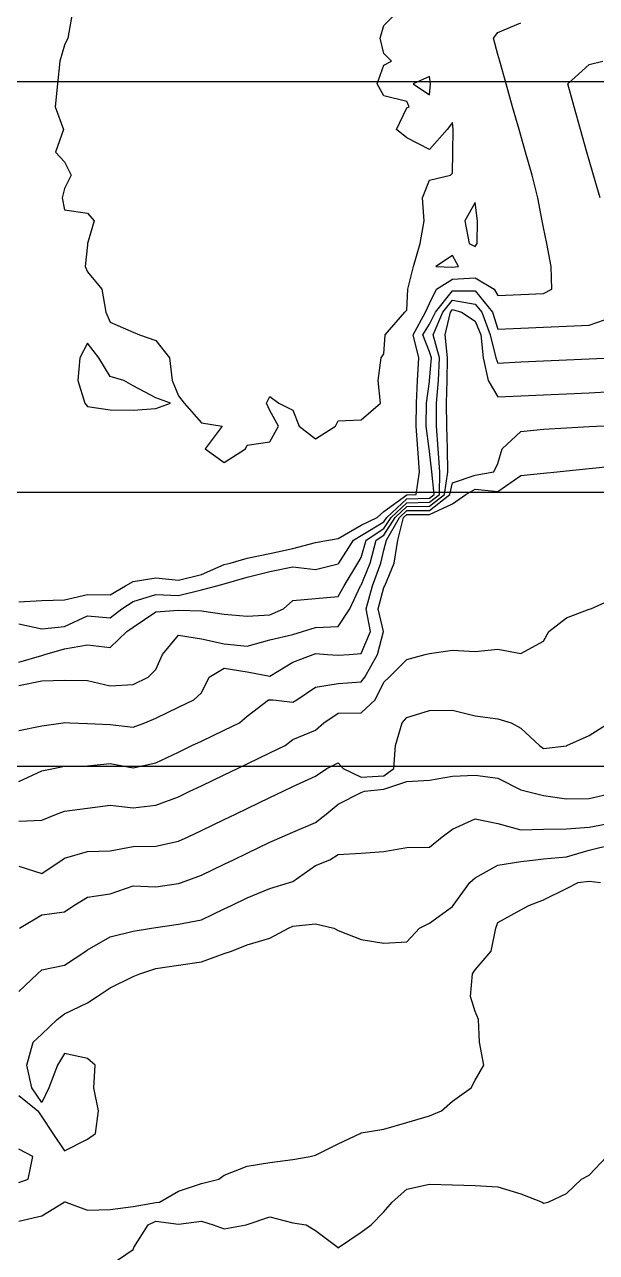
# Model space of a CAD drawing. Header units: metres. Extents: x 2681030 to 2681330, y 1246000 to 1246290.
# Drawn here: x 2681160.87 to 2681173.41, y 1246111.65 to 1246138.55 of the extents above; entities that cross this region are included whole.
import ezdxf

# ---------------------------------------------------------------- set-up
doc = ezdxf.new("R2010")
doc.units = ezdxf.units.M
for name, color, linetype in [('BASIS_HOEHENLINIEN', 8, 'Continuous'), ('EIN_BAUFELD', 4, 'Continuous'), ('EIN_FIRST', 1, 'Continuous'), ('EIN_VOL_A', 1, 'Continuous')]:
    doc.layers.add(name, color=color, linetype=linetype)

msp = doc.modelspace()

# ---------------------------------------------------------------- linework, layer by layer
at = {"layer": 'BASIS_HOEHENLINIEN'}
for points in [[(2681160.75, 1246125.898, 0), (2681161.25, 1246125.927, 0), (2681161.75, 1246125.946, 0), (2681162.25, 1246126.061, 0), (2681162.75, 1246126.055, 0), (2681163.088, 1246126.25, 0), (2681163.25, 1246126.345, 0), (2681163.75, 1246126.426, 0), (2681164.25, 1246126.374, 0), (2681164.75, 1246126.501, 0), (2681165.25, 1246126.715, 0), (2681165.377, 1246126.75, 0), (2681165.75, 1246126.854, 0), (2681166.25, 1246126.961, 0), (2681166.75, 1246127.071, 0), (2681167.25, 1246127.203, 0), (2681167.538, 1246127.25, 0), (2681167.75, 1246127.29, 0), (2681168.25, 1246127.58, 0), (2681168.601, 1246127.75, 0), (2681168.75, 1246127.881, 0), (2681169.25, 1246128.243, 0), (2681169.455, 1246128.25, 0), (2681169.531, 1246128.75, 0), (2681169.494, 1246129.25, 0), (2681169.459, 1246129.75, 0), (2681169.46, 1246130.25, 0), (2681169.488, 1246130.75, 0), (2681169.514, 1246131.25, 0), (2681169.393, 1246131.75, 0), (2681169.662, 1246132.25, 0), (2681169.75, 1246132.435, 0), (2681169.903, 1246132.75, 0), (2681170.25, 1246132.97, 0), (2681170.75, 1246133.002, 0), (2681171.163, 1246132.75, 0), (2681171.25, 1246132.614, 0), (2681171.75, 1246132.636, 0), (2681172.25, 1246132.659, 0), (2681172.433, 1246132.75, 0), (2681172.417, 1246133.25, 0), (2681172.319, 1246133.75, 0), (2681172.25, 1246134.102, 0), (2681172.221, 1246134.25, 0), (2681172.123, 1246134.75, 0), (2681172.002, 1246135.25, 0), (2681171.856, 1246135.75, 0), (2681171.75, 1246136.116, 0), (2681171.711, 1246136.25, 0), (2681171.569, 1246136.75, 0), (2681171.429, 1246137.25, 0), (2681171.289, 1246137.75, 0), (2681171.25, 1246137.891, 0), (2681171.15, 1246138.25, 0), (2681171.25, 1246138.375, 0), (2681171.75, 1246138.587, 0)], [(2681161.912, 1246138.75, 0), (2681161.822, 1246138.25, 0), (2681161.75, 1246138.096, 0), (2681161.648, 1246137.75, 0), (2681161.594, 1246137.25, 0), (2681161.544, 1246136.75, 0), (2681161.729, 1246136.25, 0), (2681161.552, 1246135.75, 0), (2681161.75, 1246135.541, 0), (2681161.895, 1246135.25, 0), (2681161.75, 1246134.955, 0), (2681161.698, 1246134.75, 0), (2681161.75, 1246134.493, 0), (2681162.25, 1246134.414, 0), (2681162.399, 1246134.25, 0), (2681162.252, 1246133.75, 0), (2681162.25, 1246133.726, 0), (2681162.199, 1246133.25, 0), (2681162.25, 1246133.128, 0), (2681162.568, 1246132.75, 0), (2681162.657, 1246132.25, 0), (2681162.75, 1246132.03, 0), (2681163.25, 1246131.81, 0), (2681163.395, 1246131.75, 0), (2681163.75, 1246131.624, 0), (2681164.05, 1246131.25, 0), (2681164.11, 1246130.75, 0), (2681164.25, 1246130.413, 0), (2681164.373, 1246130.25, 0), (2681164.75, 1246129.821, 0), (2681165.203, 1246129.75, 0), (2681164.834, 1246129.25, 0), (2681165.25, 1246128.95, 0)], [(2681165.25, 1246128.95, 0), (2681165.718, 1246129.25, 0), (2681165.75, 1246129.331, 0), (2681166.25, 1246129.405, 0), (2681166.436, 1246129.75, 0), (2681166.25, 1246130.095, 0), (2681166.178, 1246130.25, 0), (2681166.25, 1246130.4, 0), (2681166.444, 1246130.25, 0), (2681166.75, 1246130.102, 0), (2681166.894, 1246129.75, 0), (2681167.25, 1246129.469, 0), (2681167.691, 1246129.75, 0), (2681167.75, 1246129.864, 0), (2681168.25, 1246129.89, 0), (2681168.673, 1246130.25, 0), (2681168.624, 1246130.75, 0), (2681168.692, 1246131.25, 0), (2681168.75, 1246131.337, 0), (2681168.778, 1246131.75, 0), (2681169.208, 1246132.25, 0), (2681169.25, 1246132.293, 0), (2681169.271, 1246132.75, 0), (2681169.397, 1246133.25, 0), (2681169.545, 1246133.75, 0), (2681169.634, 1246134.25, 0), (2681169.592, 1246134.75, 0), (2681169.75, 1246135.137, 0), (2681170.212, 1246135.25, 0), (2681170.25, 1246135.293, 0), (2681170.259, 1246135.75, 0), (2681170.266, 1246136.25, 0), (2681170.25, 1246136.404, 0), (2681170.137, 1246136.25, 0), (2681169.75, 1246135.81, 0), (2681169.25, 1246136.07, 0), (2681169.027, 1246136.25, 0), (2681169.25, 1246136.725, 0), (2681169.3, 1246136.75, 0), (2681169.25, 1246136.864, 0), (2681168.75, 1246136.987, 0), (2681168.603, 1246137.25, 0), (2681168.75, 1246137.662, 0), (2681168.915, 1246137.75, 0), (2681168.75, 1246137.915, 0), (2681168.67, 1246138.25, 0), (2681168.75, 1246138.531, 0), (2681168.969, 1246138.75, 0)], [(2681173.491, 1246134.75, 0), (2681173.346, 1246135.25, 0), (2681173.25, 1246135.581, 0), (2681173.201, 1246135.75, 0), (2681173.06, 1246136.25, 0), (2681172.92, 1246136.75, 0), (2681172.782, 1246137.25, 0), (2681173.25, 1246137.676, 0), (2681173.551, 1246137.75, 0)], [(2681169.75, 1246137.006, 0), (2681169.77, 1246137.25, 0), (2681169.75, 1246137.408, 0), (2681169.39, 1246137.25, 0), (2681169.75, 1246137.006, 0)], [(2681170.75, 1246133.686, 0), (2681170.791, 1246133.75, 0), (2681170.804, 1246134.25, 0), (2681170.75, 1246134.647, 0), (2681170.522, 1246134.25, 0), (2681170.616, 1246133.75, 0), (2681170.75, 1246133.686, 0)], [(2681170.25, 1246133.236, 0), (2681170.385, 1246133.25, 0), (2681170.25, 1246133.489, 0), (2681169.885, 1246133.25, 0), (2681170.25, 1246133.236, 0)], [(2681160.75, 1246125.415, 0), (2681161.25, 1246125.312, 0), (2681161.75, 1246125.36, 0), (2681162.25, 1246125.593, 0), (2681162.75, 1246125.552, 0), (2681163.004, 1246125.75, 0), (2681163.25, 1246125.905, 0), (2681163.75, 1246126.063, 0), (2681164.25, 1246126.037, 0), (2681164.75, 1246126.16, 0), (2681165.088, 1246126.25, 0), (2681165.25, 1246126.292, 0), (2681165.75, 1246126.443, 0), (2681166.25, 1246126.562, 0), (2681166.75, 1246126.665, 0), (2681167.25, 1246126.611, 0), (2681167.75, 1246126.731, 0), (2681167.761, 1246126.75, 0), (2681168.081, 1246127.25, 0), (2681168.25, 1246127.357, 0), (2681168.75, 1246127.652, 0), (2681168.812, 1246127.75, 0), (2681169.25, 1246128.157, 0), (2681169.75, 1246128.172, 0), (2681169.852, 1246128.25, 0), (2681169.798, 1246128.75, 0), (2681169.75, 1246129.198, 0), (2681169.742, 1246129.25, 0), (2681169.675, 1246129.75, 0), (2681169.68, 1246130.25, 0), (2681169.75, 1246130.731, 0), (2681169.752, 1246130.75, 0), (2681169.791, 1246131.25, 0), (2681169.75, 1246131.376, 0), (2681169.604, 1246131.75, 0), (2681169.75, 1246131.985, 0), (2681169.879, 1246132.25, 0), (2681170.25, 1246132.715, 0), (2681170.75, 1246132.713, 0), (2681171.13, 1246132.25, 0), (2681171.25, 1246131.874, 0), (2681171.75, 1246131.896, 0), (2681172.25, 1246131.919, 0), (2681172.75, 1246131.941, 0), (2681173.25, 1246131.964, 0), (2681173.75, 1246132.137, 0)], [(2681160.75, 1246124.577, 0), (2681161.25, 1246124.728, 0), (2681161.314, 1246124.75, 0), (2681161.75, 1246124.874, 0), (2681162.25, 1246124.959, 0), (2681162.75, 1246124.903, 0), (2681163.116, 1246125.25, 0), (2681163.25, 1246125.349, 0), (2681163.75, 1246125.683, 0), (2681164.25, 1246125.72, 0), (2681164.75, 1246125.704, 0), (2681165.25, 1246125.629, 0), (2681165.75, 1246125.583, 0), (2681166.25, 1246125.617, 0), (2681166.549, 1246125.75, 0), (2681166.75, 1246125.927, 0), (2681167.25, 1246125.972, 0), (2681167.75, 1246126.02, 0), (2681167.876, 1246126.25, 0), (2681168.178, 1246126.75, 0), (2681168.25, 1246126.874, 0), (2681168.363, 1246127.25, 0), (2681168.75, 1246127.507, 0), (2681168.905, 1246127.75, 0), (2681169.25, 1246128.071, 0), (2681169.75, 1246128.083, 0), (2681169.966, 1246128.25, 0), (2681169.975, 1246128.75, 0), (2681169.942, 1246129.25, 0), (2681169.899, 1246129.75, 0), (2681169.901, 1246130.25, 0), (2681169.944, 1246130.75, 0), (2681169.968, 1246131.25, 0), (2681169.83, 1246131.75, 0), (2681170.043, 1246132.25, 0), (2681170.25, 1246132.51, 0), (2681170.75, 1246132.424, 0), (2681170.893, 1246132.25, 0), (2681171.079, 1246131.75, 0), (2681171.206, 1246131.25, 0), (2681171.25, 1246131.133, 0), (2681171.75, 1246131.156, 0), (2681172.25, 1246131.178, 0), (2681172.75, 1246131.201, 0), (2681173.25, 1246131.223, 0), (2681173.75, 1246131.246, 0)], [(2681160.75, 1246124.07, 0), (2681161.25, 1246124.167, 0), (2681161.75, 1246124.183, 0), (2681162.25, 1246124.178, 0), (2681162.75, 1246124.062, 0), (2681163.25, 1246124.089, 0), (2681163.585, 1246124.25, 0), (2681163.75, 1246124.42, 0), (2681163.898, 1246124.75, 0), (2681164.25, 1246125.167, 0), (2681164.75, 1246125.092, 0), (2681165.25, 1246124.982, 0), (2681165.75, 1246124.93, 0), (2681166.25, 1246125.066, 0), (2681166.75, 1246125.185, 0), (2681166.968, 1246125.25, 0), (2681167.25, 1246125.337, 0), (2681167.75, 1246125.362, 0), (2681168.001, 1246125.75, 0), (2681168.239, 1246126.25, 0), (2681168.25, 1246126.268, 0), (2681168.445, 1246126.75, 0), (2681168.581, 1246127.25, 0), (2681168.75, 1246127.362, 0), (2681168.997, 1246127.75, 0), (2681169.25, 1246127.986, 0), (2681169.75, 1246127.994, 0), (2681170.081, 1246128.25, 0), (2681170.152, 1246128.75, 0), (2681170.14, 1246129.25, 0), (2681170.125, 1246129.75, 0), (2681170.124, 1246130.25, 0), (2681170.136, 1246130.75, 0), (2681170.145, 1246131.25, 0), (2681170.092, 1246131.75, 0), (2681170.206, 1246132.25, 0), (2681170.25, 1246132.304, 0), (2681170.45, 1246132.25, 0), (2681170.75, 1246132.052, 0), (2681170.874, 1246131.75, 0), (2681170.923, 1246131.25, 0), (2681171.033, 1246130.75, 0), (2681171.25, 1246130.393, 0), (2681171.75, 1246130.416, 0), (2681172.25, 1246130.438, 0), (2681172.75, 1246130.461, 0), (2681173.25, 1246130.483, 0), (2681173.75, 1246130.506, 0)], [(2681163.75, 1246130.14, 0), (2681164.068, 1246130.25, 0), (2681163.75, 1246130.374, 0), (2681163.25, 1246130.63, 0), (2681163.046, 1246130.75, 0), (2681162.75, 1246130.841, 0), (2681162.5, 1246131.25, 0), (2681162.25, 1246131.567, 0), (2681162.081, 1246131.25, 0), (2681162.043, 1246130.75, 0), (2681162.194, 1246130.25, 0), (2681162.25, 1246130.18, 0), (2681162.75, 1246130.11, 0), (2681163.25, 1246130.097, 0), (2681163.75, 1246130.14, 0)], [(2681160.75, 1246123.079, 0), (2681161.25, 1246123.183, 0), (2681161.722, 1246123.25, 0), (2681161.75, 1246123.254, 0), (2681161.864, 1246123.25, 0), (2681162.25, 1246123.237, 0), (2681162.75, 1246123.212, 0), (2681163.25, 1246123.155, 0), (2681163.505, 1246123.25, 0), (2681163.75, 1246123.35, 0), (2681164.25, 1246123.59, 0), (2681164.584, 1246123.75, 0), (2681164.75, 1246123.905, 0), (2681164.921, 1246124.25, 0), (2681165.25, 1246124.446, 0), (2681165.75, 1246124.369, 0), (2681166.25, 1246124.27, 0), (2681166.75, 1246124.579, 0), (2681167.199, 1246124.75, 0), (2681167.25, 1246124.765, 0), (2681167.512, 1246124.75, 0), (2681167.75, 1246124.735, 0), (2681167.985, 1246124.75, 0), (2681168.25, 1246124.768, 0), (2681168.453, 1246125.25, 0), (2681168.36, 1246125.75, 0), (2681168.5, 1246126.25, 0), (2681168.681, 1246126.75, 0), (2681168.75, 1246127.033, 0), (2681168.806, 1246127.25, 0), (2681169.089, 1246127.75, 0), (2681169.25, 1246127.9, 0), (2681169.75, 1246127.905, 0), (2681170.196, 1246128.25, 0), (2681170.25, 1246128.506, 0), (2681170.75, 1246128.677, 0), (2681171.158, 1246128.75, 0), (2681171.25, 1246128.935, 0), (2681171.343, 1246129.25, 0), (2681171.75, 1246129.631, 0), (2681172.25, 1246129.681, 0), (2681172.75, 1246129.713, 0), (2681173.25, 1246129.742, 0), (2681173.407, 1246129.75, 0), (2681173.75, 1246129.765, 0)], [(2681160.75, 1246121.967, 0), (2681161.25, 1246122.2, 0), (2681161.509, 1246122.25, 0), (2681161.75, 1246122.297, 0), (2681162.25, 1246122.308, 0), (2681162.75, 1246122.362, 0), (2681163.25, 1246122.262, 0), (2681163.75, 1246122.37, 0), (2681164.25, 1246122.61, 0), (2681164.541, 1246122.75, 0), (2681164.75, 1246122.85, 0), (2681165.25, 1246123.09, 0), (2681165.584, 1246123.25, 0), (2681165.75, 1246123.392, 0), (2681166.22, 1246123.75, 0), (2681166.25, 1246123.757, 0), (2681166.315, 1246123.75, 0), (2681166.75, 1246123.699, 0), (2681166.842, 1246123.75, 0), (2681167.25, 1246124.032, 0), (2681167.75, 1246124.11, 0), (2681168.25, 1246124.15, 0), (2681168.33, 1246124.25, 0), (2681168.609, 1246124.75, 0), (2681168.74, 1246125.25, 0), (2681168.626, 1246125.75, 0), (2681168.75, 1246126.218, 0), (2681168.767, 1246126.25, 0), (2681168.973, 1246126.75, 0), (2681169.056, 1246127.25, 0), (2681169.181, 1246127.75, 0), (2681169.25, 1246127.814, 0), (2681169.75, 1246127.816, 0), (2681170.25, 1246128.048, 0), (2681170.542, 1246128.25, 0), (2681170.75, 1246128.367, 0), (2681171.25, 1246128.321, 0), (2681171.75, 1246128.67, 0), (2681172.25, 1246128.72, 0), (2681172.545, 1246128.75, 0), (2681172.75, 1246128.771, 0), (2681173.25, 1246128.821, 0), (2681173.75, 1246128.871, 0)], [(2681160.75, 1246121.098, 0), (2681161.25, 1246121.117, 0), (2681161.569, 1246121.25, 0), (2681161.75, 1246121.313, 0), (2681162.25, 1246121.378, 0), (2681162.75, 1246121.443, 0), (2681163.25, 1246121.388, 0), (2681163.75, 1246121.442, 0), (2681164.25, 1246121.631, 0), (2681164.498, 1246121.75, 0), (2681164.75, 1246121.871, 0), (2681165.25, 1246122.111, 0), (2681165.541, 1246122.25, 0), (2681165.75, 1246122.35, 0), (2681166.25, 1246122.59, 0), (2681166.583, 1246122.75, 0), (2681166.75, 1246122.881, 0), (2681167.25, 1246123.086, 0), (2681167.431, 1246123.25, 0), (2681167.75, 1246123.458, 0), (2681168.25, 1246123.468, 0), (2681168.559, 1246123.75, 0), (2681168.75, 1246124.143, 0), (2681168.862, 1246124.25, 0), (2681169.25, 1246124.636, 0), (2681169.657, 1246124.75, 0), (2681169.75, 1246124.768, 0), (2681170.25, 1246124.841, 0), (2681170.75, 1246124.81, 0), (2681171.25, 1246124.867, 0), (2681171.75, 1246124.765, 0), (2681172.25, 1246125.036, 0), (2681172.363, 1246125.25, 0), (2681172.75, 1246125.547, 0), (2681173.25, 1246125.737, 0), (2681173.285, 1246125.75, 0), (2681173.75, 1246125.958, 0)], [(2681160.75, 1246120.111, 0), (2681161.25, 1246119.951, 0), (2681161.695, 1246120.25, 0), (2681161.75, 1246120.285, 0), (2681162.25, 1246120.427, 0), (2681162.75, 1246120.448, 0), (2681163.25, 1246120.538, 0), (2681163.75, 1246120.549, 0), (2681164.25, 1246120.653, 0), (2681164.455, 1246120.75, 0), (2681164.75, 1246120.891, 0), (2681165.25, 1246121.131, 0), (2681165.498, 1246121.25, 0), (2681165.75, 1246121.371, 0), (2681166.25, 1246121.611, 0), (2681166.54, 1246121.75, 0), (2681166.75, 1246121.851, 0), (2681167.25, 1246122.082, 0), (2681167.499, 1246122.25, 0), (2681167.75, 1246122.375, 0), (2681167.859, 1246122.25, 0), (2681168.25, 1246122.062, 0), (2681168.75, 1246122.09, 0), (2681168.967, 1246122.25, 0), (2681169.001, 1246122.75, 0), (2681169.152, 1246123.25, 0), (2681169.25, 1246123.369, 0), (2681169.75, 1246123.521, 0), (2681170.25, 1246123.53, 0), (2681170.75, 1246123.406, 0), (2681171.25, 1246123.338, 0), (2681171.541, 1246123.25, 0), (2681171.75, 1246123.136, 0), (2681172.16, 1246122.75, 0), (2681172.25, 1246122.685, 0), (2681172.75, 1246122.746, 0), (2681172.757, 1246122.75, 0), (2681173.25, 1246122.971, 0), (2681173.684, 1246123.25, 0)], [(2681160.758, 1246118.75, 0), (2681161.25, 1246119.039, 0), (2681161.75, 1246119.108, 0), (2681161.953, 1246119.25, 0), (2681162.25, 1246119.431, 0), (2681162.75, 1246119.503, 0), (2681163.25, 1246119.678, 0), (2681163.75, 1246119.656, 0), (2681164.25, 1246119.728, 0), (2681164.314, 1246119.75, 0), (2681164.75, 1246119.912, 0), (2681165.25, 1246120.152, 0), (2681165.455, 1246120.25, 0), (2681165.75, 1246120.392, 0), (2681166.25, 1246120.632, 0), (2681166.522, 1246120.75, 0), (2681166.75, 1246120.854, 0), (2681167.25, 1246121.068, 0), (2681167.48, 1246121.25, 0), (2681167.75, 1246121.464, 0), (2681168.25, 1246121.721, 0), (2681168.327, 1246121.75, 0), (2681168.75, 1246121.793, 0), (2681169.25, 1246121.963, 0), (2681169.75, 1246121.996, 0), (2681170.25, 1246122.078, 0), (2681170.75, 1246122.102, 0), (2681171.25, 1246122.036, 0), (2681171.75, 1246121.785, 0), (2681171.868, 1246121.75, 0), (2681172.25, 1246121.656, 0), (2681172.75, 1246121.582, 0), (2681173.25, 1246121.595, 0), (2681173.75, 1246121.706, 0)], [(2681160.75, 1246117.36, 0), (2681161.157, 1246117.75, 0), (2681161.25, 1246117.839, 0), (2681161.75, 1246117.941, 0), (2681162.215, 1246118.25, 0), (2681162.25, 1246118.274, 0), (2681162.75, 1246118.557, 0), (2681163.25, 1246118.688, 0), (2681163.654, 1246118.75, 0), (2681163.75, 1246118.763, 0), (2681164.25, 1246118.835, 0), (2681164.75, 1246118.933, 0), (2681165.25, 1246119.172, 0), (2681165.412, 1246119.25, 0), (2681165.75, 1246119.412, 0), (2681166.25, 1246119.623, 0), (2681166.68, 1246119.75, 0), (2681166.75, 1246119.771, 0), (2681167.25, 1246120.126, 0), (2681167.563, 1246120.25, 0), (2681167.75, 1246120.365, 0), (2681168.25, 1246120.391, 0), (2681168.75, 1246120.431, 0), (2681169.25, 1246120.517, 0), (2681169.75, 1246120.525, 0), (2681170.023, 1246120.75, 0), (2681170.25, 1246120.917, 0), (2681170.75, 1246121.149, 0), (2681171.25, 1246121.043, 0), (2681171.75, 1246120.905, 0), (2681172.25, 1246120.916, 0), (2681172.75, 1246120.927, 0), (2681173.25, 1246120.964, 0), (2681173.75, 1246121.056, 0)], [(2681160.75, 1246115.087, 0), (2681161.16, 1246114.75, 0), (2681161.25, 1246114.617, 0), (2681161.493, 1246114.25, 0), (2681161.75, 1246113.868, 0), (2681162.25, 1246114.125, 0), (2681162.424, 1246114.25, 0), (2681162.49, 1246114.75, 0), (2681162.394, 1246115.25, 0), (2681162.421, 1246115.75, 0), (2681162.25, 1246115.896, 0), (2681161.75, 1246116.001, 0), (2681161.592, 1246115.75, 0), (2681161.407, 1246115.25, 0), (2681161.25, 1246114.934, 0), (2681161.032, 1246115.25, 0), (2681160.923, 1246115.75, 0), (2681161.06, 1246116.25, 0), (2681161.25, 1246116.431, 0), (2681161.586, 1246116.75, 0), (2681161.75, 1246116.872, 0), (2681162.25, 1246117.114, 0), (2681162.467, 1246117.25, 0), (2681162.75, 1246117.446, 0), (2681163.25, 1246117.694, 0), (2681163.398, 1246117.75, 0), (2681163.75, 1246117.87, 0), (2681164.25, 1246117.943, 0), (2681164.75, 1246118.015, 0), (2681165.25, 1246118.192, 0), (2681165.41, 1246118.25, 0), (2681165.75, 1246118.385, 0), (2681166.25, 1246118.532, 0), (2681166.658, 1246118.75, 0), (2681166.75, 1246118.792, 0), (2681167.25, 1246118.848, 0), (2681167.649, 1246118.75, 0), (2681167.75, 1246118.697, 0), (2681168.25, 1246118.504, 0), (2681168.75, 1246118.421, 0), (2681169.25, 1246118.451, 0), (2681169.533, 1246118.75, 0), (2681169.75, 1246118.859, 0), (2681170.25, 1246119.226, 0), (2681170.266, 1246119.25, 0), (2681170.634, 1246119.75, 0), (2681170.75, 1246119.855, 0), (2681171.25, 1246120.13, 0), (2681171.75, 1246120.211, 0), (2681172.074, 1246120.25, 0), (2681172.25, 1246120.271, 0), (2681172.75, 1246120.314, 0), (2681173.25, 1246120.458, 0), (2681173.75, 1246120.58, 0)], [(2681160.75, 1246112.331, 0), (2681161.25, 1246112.446, 0), (2681161.738, 1246112.75, 0), (2681161.75, 1246112.758, 0), (2681161.776, 1246112.75, 0), (2681162.25, 1246112.568, 0), (2681162.75, 1246112.584, 0), (2681163.25, 1246112.652, 0), (2681163.75, 1246112.738, 0), (2681163.827, 1246112.75, 0), (2681164.25, 1246112.988, 0), (2681164.75, 1246113.153, 0), (2681165.134, 1246113.25, 0), (2681165.25, 1246113.339, 0), (2681165.75, 1246113.536, 0), (2681166.25, 1246113.615, 0), (2681166.75, 1246113.681, 0), (2681167.134, 1246113.75, 0), (2681167.25, 1246113.776, 0), (2681167.75, 1246114.028, 0), (2681168.23, 1246114.25, 0), (2681168.25, 1246114.263, 0), (2681168.75, 1246114.348, 0), (2681169.25, 1246114.494, 0), (2681169.75, 1246114.637, 0), (2681170.015, 1246114.75, 0), (2681170.25, 1246114.959, 0), (2681170.662, 1246115.25, 0), (2681170.75, 1246115.417, 0), (2681170.943, 1246115.75, 0), (2681170.845, 1246116.25, 0), (2681170.826, 1246116.75, 0), (2681170.75, 1246116.928, 0), (2681170.648, 1246117.25, 0), (2681170.694, 1246117.75, 0), (2681170.75, 1246117.84, 0), (2681171.101, 1246118.25, 0), (2681171.203, 1246118.75, 0), (2681171.25, 1246118.872, 0), (2681171.75, 1246119.15, 0), (2681171.926, 1246119.25, 0), (2681172.25, 1246119.368, 0), (2681172.75, 1246119.622, 0), (2681173.011, 1246119.75, 0), (2681173.25, 1246119.777, 0), (2681173.5, 1246119.75, 0)], [(2681160.75, 1246113.176, 0), (2681160.952, 1246113.25, 0), (2681161.05, 1246113.75, 0), (2681160.75, 1246113.907, 0)], [(2681162.75, 1246111.365, 0), (2681163.25, 1246111.713, 0), (2681163.271, 1246111.75, 0), (2681163.582, 1246112.25, 0), (2681163.75, 1246112.327, 0), (2681164.25, 1246112.267, 0), (2681164.75, 1246112.328, 0), (2681165.008, 1246112.25, 0), (2681165.25, 1246112.166, 0), (2681165.732, 1246112.25, 0), (2681165.75, 1246112.255, 0), (2681166.25, 1246112.425, 0), (2681166.75, 1246112.295, 0), (2681167.047, 1246112.25, 0), (2681167.25, 1246112.125, 0), (2681167.744, 1246111.75, 0), (2681167.75, 1246111.742, 0), (2681167.751, 1246111.75, 0), (2681168.25, 1246112.088, 0), (2681168.47, 1246112.25, 0), (2681168.75, 1246112.535, 0), (2681168.931, 1246112.75, 0), (2681169.25, 1246113.029, 0), (2681169.75, 1246113.138, 0), (2681170.25, 1246113.125, 0), (2681170.75, 1246113.113, 0), (2681171.25, 1246113.085, 0), (2681171.75, 1246112.931, 0), (2681172.215, 1246112.75, 0), (2681172.25, 1246112.726, 0), (2681172.353, 1246112.75, 0), (2681172.75, 1246112.939, 0), (2681173.084, 1246113.25, 0), (2681173.25, 1246113.341, 0), (2681173.637, 1246113.75, 0)]]:
    msp.add_polyline3d(points, dxfattribs=at)
at = {"layer": 'EIN_BAUFELD'}
msp.add_lwpolyline([(2681150.1, 1246122.3), (2681194.1, 1246122.3), (2681194.1, 1246152.3), (2681150.1, 1246152.3)], close=True, dxfattribs=at)
at = {"layer": 'EIN_FIRST'}
msp.add_line((2681157.1, 1246137.3), (2681187.1, 1246137.3), dxfattribs=at)
at = {"layer": 'EIN_VOL_A'}
msp.add_lwpolyline([(2681157.1, 1246128.3), (2681187.1, 1246128.3), (2681187.1, 1246146.3), (2681157.1, 1246146.3)], close=True, dxfattribs=at)

doc.saveas('drawing.dxf')
